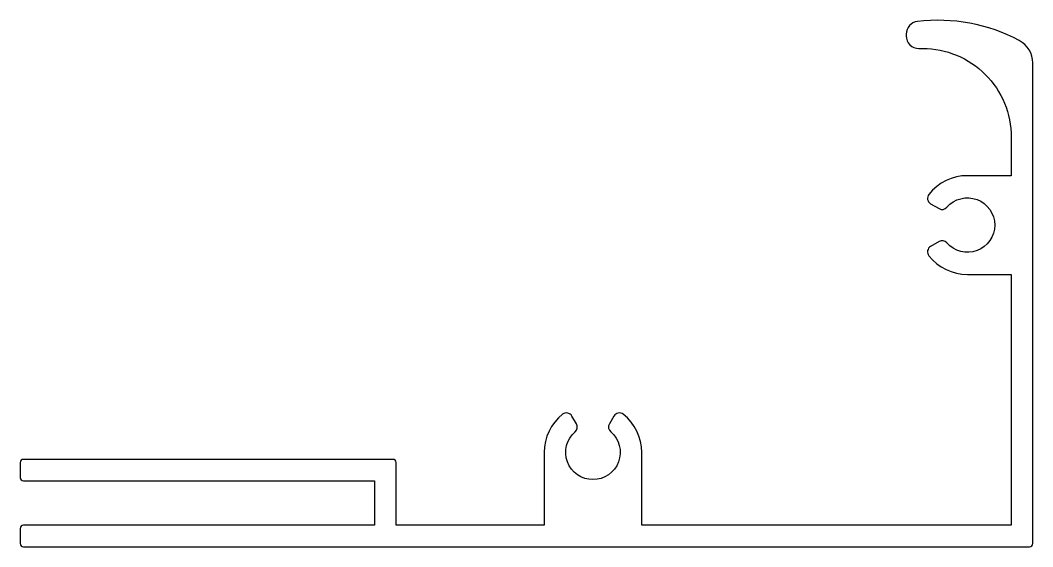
# Model space of a CAD drawing. Extents: x 436.8 to 516.8, y 235.7 to 277.2.
import ezdxf

# ---------------------------------------------------------------- set-up
doc = ezdxf.new("R2010")
doc.units = 0
doc.layers.add('ANA', color=220, linetype='CONTINUOUS')

msp = doc.modelspace()

# ---------------------------------------------------------------- linework, layer by layer
at = {"layer": 'ANA', "color": 0}
msp.add_line((516.508, 235.665), (516.508, 235.665), dxfattribs=at)
msp.add_lwpolyline([(466.458, 242.315, 0.414214), (466.208, 242.565), (437.008, 242.565, 0.414214), (436.758, 242.315), (436.758, 241.115, 0.414214), (437.008, 240.865), (464.758, 240.865), (464.758, 237.365), (437.008, 237.365, 0.414214), (436.758, 237.115), (436.758, 235.915, 0.414214), (437.008, 235.665), (516.508, 235.665, 0.414214), (516.758, 235.915), (516.758, 273.871, 0.277514), (515.696, 275.637, 0.152695), (507.64, 277.144, 0.380028), (506.758, 276.151), (506.758, 276.011, 0.414214), (507.758, 275.011), (508.058, 275.011, -0.414214), (515.058, 268.011), (515.058, 264.967), (511.605, 264.967, 0.228771), (508.55, 263.493, 0.458134), (508.692, 262.749), (509.351, 262.369, 0.359649), (509.979, 262.474, -2.68349), (509.979, 259.66, 0.359649), (509.351, 259.766), (508.692, 259.386, 0.458134), (508.55, 258.642, 0.228771), (511.605, 257.167), (515.058, 257.167), (515.058, 237.365), (485.858, 237.365), (485.858, 243.115, 0.228187), (484.409, 246.124, 0.458806), (483.664, 245.984), (483.309, 245.369, 0.359649), (483.415, 244.741, -2.68349), (480.601, 244.741, 0.359649), (480.707, 245.369), (480.352, 245.984, 0.458806), (479.607, 246.124, 0.228187), (478.158, 243.115), (478.158, 237.365), (466.458, 237.365)], format="xyb", close=True, dxfattribs=at)

doc.saveas('drawing.dxf')
